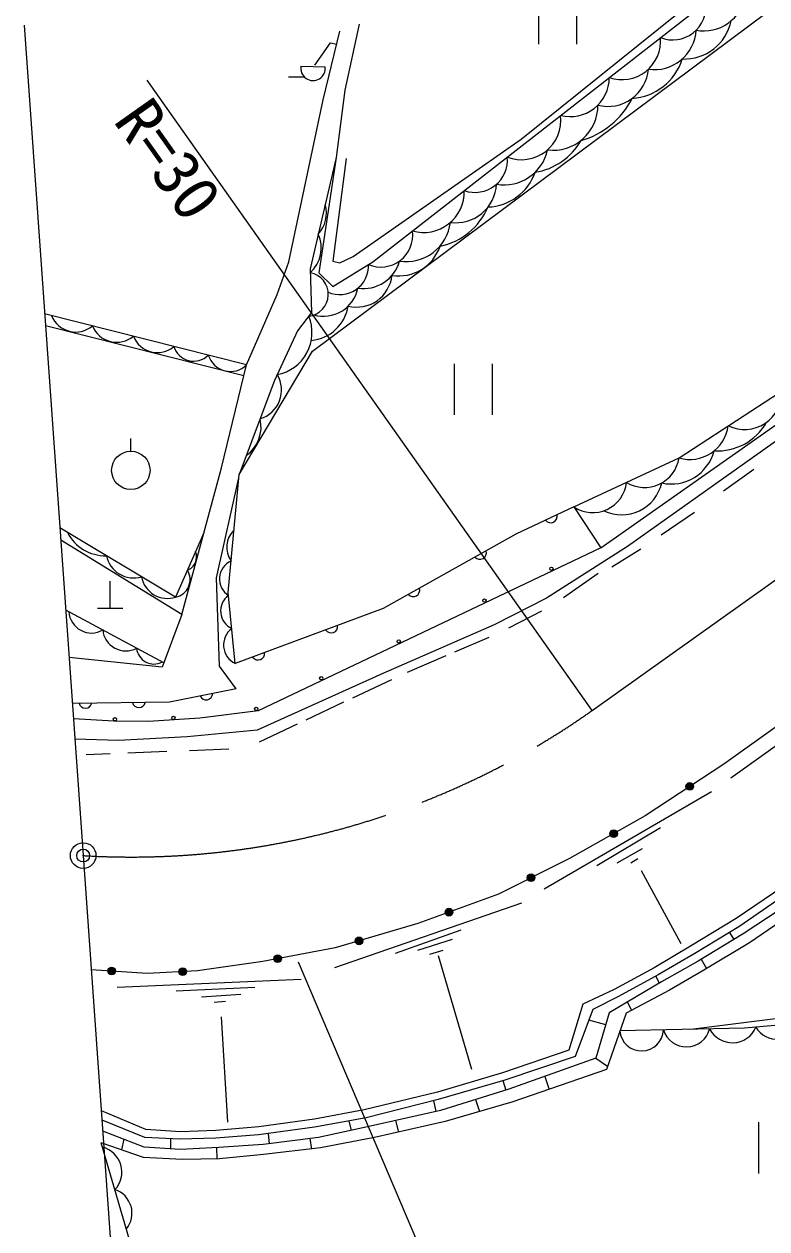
# Model space of a CAD drawing. Units: millimetres, scale not verified. Extents: x 40000 to 680000, y 20000 to 380000.
# Drawn here: x 75183 to 104183, y 242937 to 289979 of the extents above; entities that cross this region are included whole.
import ezdxf
from ezdxf.enums import TextEntityAlignment as Align

# ---------------------------------------------------------------- set-up
doc = ezdxf.new("R2010")
doc.units = ezdxf.units.MM
doc.header["$LTSCALE"] = 1000
doc.header["$PDMODE"] = 32
doc.header["$PDSIZE"] = 500
doc.linetypes.add('CHAIN', pattern=[18.5, 12, -1.5, 3.5, -1.5])
for name, color, linetype, lineweight in [('M-BGD', 7, 'Continuous', 13), ('M-BMK', 2, 'CHAIN', 13), ('M-BMK-SRVR', 3, 'Continuous', 13), ('M-STR-HTXT', 7, 'Continuous', 13), ('M-STR-STRC', 7, 'Continuous', 13)]:
    doc.layers.add(name, color=color, linetype=linetype, lineweight=lineweight)
doc.layers.add('M-OTRS', color=6, linetype='Continuous')
doc.styles.add('ＭＳ ゴシック', font='')
doc.styles.get('ＭＳ ゴシック').set_extended_font_data('MS Gothic')

msp = doc.modelspace()

# ---------------------------------------------------------------- hatches: boundary and pattern name
at = {"layer": 'M-BGD'}
for points in [[(101319, 260246, -0.41421), (101204, 260067, -0.41421), (101026, 260182, -0.41421), (101140, 260360, -0.41421)], [(98348, 258405, -1), (98055, 258341, -0.41421), (98170, 258520, -0.41421)], [(95120, 256679, -1), (94827, 256615, -0.41421), (94942, 256793, -0.41421)], [(91917, 255336, -0.41421), (91802, 255157, -0.41421), (91624, 255272, -0.41421), (91738, 255450, -0.41421)], [(88409, 254216, -0.41421), (88294, 254038, -0.41421), (88116, 254152, -0.41421), (88230, 254331, -0.41421)], [(85230, 253517, -1), (84937, 253453, -0.41421), (85052, 253631, -0.41421)], [(78750, 253035, -1), (78457, 252971, -0.41421), (78571, 253150, -0.41421)], [(81524, 253014, -0.41421), (81410, 252835, -0.41421), (81231, 252950, -0.41421), (81346, 253128, -0.41421)]]:
    msp.add_hatch(color=256, dxfattribs=at).paths.add_polyline_path(points)

# ---------------------------------------------------------------- linework, layer by layer
for p, q in [((94589, 285486), (107277, 295696)), ((88792, 280693), (107612, 295363)), ((86438, 277207), (108336, 293540)), ((95267, 291199), (95267, 289199)), ((96767, 289199), (96767, 291199)), ((88265, 289977), (87705, 287397)), ((86865, 287022), (87508, 289703)), ((86537, 288373), (87140, 289253)), ((87140, 289253), (87386, 289195)), ((85499, 287924), (86123, 287916)), ((85989, 288341), (86940, 288313)), ((85512, 280692), (86865, 287022)), ((87705, 287397), (87368, 284776)), ((88032, 280906), (94589, 285486)), ((87368, 284776), (86350, 280429)), ((87368, 284776), (86689, 280273)), ((87761, 284736), (87238, 280726)), ((87509, 280660), (88032, 280906)), ((97694, 269536), (114040, 281025)), ((85063, 279416), (85512, 280692)), ((86350, 280429), (86406, 278719)), ((87236, 279740), (88792, 280693)), ((87238, 280726), (87509, 280660)), ((86689, 280273), (87236, 279740)), ((112639, 279458), (98736, 269581)), ((100752, 273039), (110973, 279705)), ((83870, 276674), (85063, 279416)), ((83870, 276674), (75985, 278666)), ((86406, 278719), (85859, 277998)), ((83765, 276244), (76018, 278201)), ((85859, 277998), (84960, 276066)), ((83578, 272391), (86438, 277207)), ((82889, 272650), (83870, 276674)), ((91967, 276720), (91967, 274720)), ((93467, 274720), (93467, 276720)), ((84960, 276066), (83578, 272391)), ((79350, 273303), (79350, 273803)), ((96648, 271132), (100752, 273039)), ((81340, 266924), (82889, 272650)), ((83152, 267780), (83578, 272391)), ((102487, 271759), (103667, 272603)), ((82696, 268360), (83566, 272268)), ((96648, 271132), (94377, 270060)), ((96648, 271132), (97694, 269536)), ((100054, 270039), (101356, 270917)), ((115779, 270576), (102499, 261086)), ((81096, 267606), (76580, 270308)), ((82204, 270117), (81096, 267606)), ((94377, 270060), (89203, 267158)), ((81340, 266924), (76614, 269830)), ((98736, 269581), (95581, 267562)), ((97694, 269536), (84323, 263171)), ((98124, 268786), (99256, 269497)), ((78542, 267168), (78542, 268233)), ((82812, 264911), (82696, 268360)), ((96237, 267592), (97597, 268543)), ((83420, 265013), (83152, 267780)), ((95581, 267562), (93533, 266519)), ((80632, 265039), (76808, 267102)), ((78050, 267168), (79034, 267168)), ((81340, 266924), (80569, 264871)), ((89203, 267158), (83420, 265013)), ((94106, 266408), (95396, 267071)), ((93533, 266519), (89186, 264626)), ((92003, 265472), (93335, 266044)), ((90153, 264677), (91667, 265328)), ((80569, 264871), (76939, 265253)), ((83457, 264028), (82812, 264911)), ((102779, 260548), (109189, 265135)), ((89186, 264626), (84279, 262411)), ((88022, 263678), (89536, 264395)), ((83457, 264028), (80863, 263510)), ((80863, 263510), (77067, 263457)), ((86199, 262815), (87671, 263512)), ((84323, 263171), (82043, 262874)), ((78688, 262762), (77110, 262856)), ((80043, 262752), (78688, 262762)), ((82043, 262874), (80043, 262752)), ((84376, 261952), (85863, 262656)), ((78868, 262005), (77166, 262063)), ((81546, 262145), (78868, 262005)), ((84279, 262411), (81546, 262145)), ((79231, 261524), (80759, 261586)), ((81643, 261622), (83171, 261683)), ((77600, 261459), (78544, 261497)), ((102499, 261086), (99429, 259067)), ((95485, 256219), (102018, 260018)), ((99429, 259067), (96477, 257399)), ((97546, 257130), (100027, 258616)), ((96477, 257399), (93701, 256011)), ((98331, 257228), (99326, 257789)), ((98864, 257228), (99144, 257397)), ((99270, 256934), (100827, 254074)), ((93701, 256011), (90561, 254861)), ((104809, 256295), (102979, 255051)), ((105187, 256175), (103085, 254725)), ((105525, 255956), (103259, 254461)), ((87314, 253138), (94611, 255662)), ((105901, 255751), (103498, 254110)), ((102979, 255051), (101199, 253972)), ((90561, 254861), (87322, 253908)), ((89683, 253697), (92244, 254612)), ((103085, 254725), (101374, 253687)), ((102724, 254505), (102889, 254238)), ((90561, 253815), (91907, 254245)), ((103259, 254461), (101493, 253396)), ((103498, 254110), (101655, 253002)), ((87322, 253908), (84504, 253375)), ((91021, 253670), (91540, 253816)), ((91347, 253612), (92653, 249177)), ((101199, 253972), (99783, 253130)), ((101374, 253687), (99944, 252855)), ((84504, 253375), (81953, 253010)), ((99783, 253130), (98217, 252289)), ((101493, 253396), (100063, 252583)), ((101622, 253474), (101826, 253105)), ((79990, 252912), (77807, 253057)), ((78818, 252377), (85996, 252686)), ((81953, 253010), (79990, 252912)), ((99944, 252855), (98384, 252014)), ((99841, 252799), (99975, 252531)), ((101655, 253002), (100379, 252259)), ((81126, 252236), (84196, 252376)), ((98217, 252289), (97002, 251710)), ((100063, 252583), (98030, 251377)), ((100379, 252259), (98682, 251362)), ((82105, 252002), (83642, 252104)), ((82609, 251794), (83041, 251824)), ((97002, 251710), (96447, 249911)), ((98384, 252014), (97383, 251500)), ((98897, 251476), (98741, 251799)), ((82883, 251214), (83129, 247106)), ((97383, 251500), (96692, 249668)), ((98030, 251377), (97507, 249601)), ((98682, 251362), (97917, 249163)), ((108038, 251588), (101215, 250727)), ((108602, 251237), (103312, 250770)), ((97890, 250902), (97225, 251082)), ((103312, 250770), (98441, 250670)), ((96447, 249911), (93854, 249027)), ((96692, 249668), (93957, 248749)), ((97507, 249601), (94114, 248389)), ((97507, 249601), (97960, 249286)), ((93854, 249027), (91325, 248270)), ((97917, 249163), (94258, 247892)), ((95514, 248889), (95680, 248386)), ((93957, 248749), (91350, 247991)), ((94114, 248389), (91441, 247566)), ((93877, 248725), (93985, 248349)), ((91325, 248270), (88456, 247588)), ((91350, 247991), (88532, 247276)), ((91168, 247945), (91264, 247526)), ((92807, 247986), (92968, 247522)), ((79941, 246812), (78200, 247541)), ((88456, 247588), (86521, 247223)), ((91441, 247566), (88711, 246944)), ((94258, 247892), (91622, 247135)), ((79895, 246505), (78225, 247186)), ((86521, 247223), (84353, 246924)), ((88532, 247276), (86527, 246912)), ((87865, 247155), (87949, 246780)), ((91622, 247135), (88860, 246504)), ((89687, 247167), (89801, 246719)), ((103855, 247100), (103855, 245100)), ((79870, 246131), (78256, 246750)), ((81287, 246728), (79941, 246812)), ((82670, 246784), (81287, 246728)), ((84353, 246924), (82670, 246784)), ((84340, 246604), (82671, 246477)), ((86527, 246912), (84340, 246604)), ((84713, 246656), (84756, 246264)), ((88711, 246944), (86674, 246505)), ((79850, 245724), (78198, 246295)), ((81340, 235534), (78198, 246295)), ((79078, 246435), (78985, 246023)), ((81290, 246038), (79870, 246131)), ((81269, 246435), (79895, 246505)), ((80896, 246454), (80898, 246064)), ((82671, 246477), (81269, 246435)), ((82776, 246113), (81290, 246038)), ((82699, 246109), (82707, 245666)), ((84515, 246234), (82776, 246113)), ((86674, 246505), (84515, 246234)), ((86757, 246098), (84533, 245836)), ((86332, 246462), (86401, 246056)), ((88860, 246504), (86757, 246098)), ((81355, 245649), (79850, 245724)), ((82813, 245668), (81355, 245649)), ((84533, 245836), (82813, 245668))]:
    msp.add_line(p, q, dxfattribs=at)
for centre, radius in [((79350, 272553), 750), ((95771, 268714), 64.7), ((93154, 267469), 64.7), ((89807, 265876), 64.7), ((86783, 264436), 64.7), ((84245, 263242), 64.7), ((78729, 262838), 64.7), ((81012, 262890), 64.7), ((101172, 260214), 150), ((98202, 258373), 150), ((94974, 256647), 150), ((91770, 255304), 150), ((88262, 254184), 150), ((85084, 253485), 150), ((78603, 253003), 150), ((81378, 252982), 150)]:
    msp.add_circle(centre, radius, dxfattribs=at)
for centre, radius, start, end in [((100504, 290661), 1300, 248.5265, 7.346), ((101713, 291362), 1650, 259.7638, 350.6362), ((100953, 290487), 1872, 267.6946, 348.3875), ((98520, 289325), 1514, 251.0508, 4.8217), ((99793, 289832), 1630, 261.6054, 356.7151), ((98769, 289282), 2211, 273.8987, 342.4703), ((86462, 288257), 481, 169.8658, 6.7975), ((97982, 288344), 1577, 255.425, 355.4638), ((96502, 287893), 1527, 255.8871, 359.9854), ((96068, 288510), 3191, 285.5974, 333.2971), ((95837, 286804), 1748, 262.8422, 0.4696), ((94602, 286224), 1539, 248.8259, 7.0465), ((94726, 286696), 2536, 279.2755, 330.2155), ((92788, 284672), 1264, 250.5494, 5.3231), ((93925, 285435), 1734, 260.1413, 347.8107), ((93226, 284860), 2022, 271.9723, 340.7392), ((92038, 283817), 1593, 262.3242, 356.7713), ((90776, 283434), 1591, 254.2536, 1.6189), ((85829, 282582), 1158, 316.351, 17.2787), ((90927, 283831), 2567, 281.133, 337.2897), ((89114, 281736), 1242, 246.9958, 7.7353), ((90111, 282431), 1724, 260.9215, 353.5757), ((85471, 281241), 1313, 312.3506, 24.343), ((89813, 281843), 1696, 260.8763, 341.7248), ((87513, 280537), 1118, 245.7908, 2.896), ((88428, 281116), 1464, 261.6755, 344.6213), ((86202, 279427), 857, 276.3877, 79.6971), ((88169, 280311), 1382, 256.0713, 354.0956), ((86865, 279950), 1380, 254.3595, 348.2065), ((86253, 279226), 1603, 275.0933, 350.7955), ((77200, 278981), 1024, 201.9602, 309.6825), ((84754, 277936), 1670, 280.7768, 22.5077), ((78802, 278578), 1023, 202.0564, 309.5863), ((80383, 278151), 998, 201.2387, 310.404), ((81804, 277625), 808, 196.8457, 314.797), ((83237, 277319), 904, 197.2078, 314.4349), ((84064, 275691), 1171, 286.4803, 31.1108), ((103310, 275610), 1461, 244.3301, 1.8997), ((83080, 274248), 1355, 305.1039, 13.68), ((101169, 274503), 1522, 254.125, 352.1049), ((102242, 275533), 2221, 266.8732, 330.2226), ((99407, 273249), 1361, 238.7189, 351.1058), ((100451, 273748), 1725, 257.4581, 345.4857), ((97387, 272228), 1322, 236.0064, 353.8182), ((98514, 272427), 1605, 244.4329, 346.9014), ((78354, 270878), 1657, 206.7767, 271.4275), ((84002, 269556), 910, 133.3726, 216.088), ((79458, 269440), 1085, 191.565, 286.6393), ((81360, 269177), 558, 290.8137, 21.577), ((80967, 268289), 696, 280.7082, 31.6825), ((83581, 268316), 770, 114.0571, 237.1736), ((80775, 268576), 1021, 189.9094, 288.2948), ((83607, 267062), 752, 126.1501, 244.8926), ((77808, 267079), 875, 182.9627, 300.3671), ((79158, 266417), 912, 185.9123, 297.4175), ((83777, 265737), 808, 127.2471, 243.7956), ((80248, 265664), 672, 184.758, 298.5718), ((101041, 250979), 936, 197.0337, 345.3239), ((102835, 251206), 1002, 207.5667, 336.6924), ((104566, 251286), 941, 210.4897, 339.6071), ((99293, 250738), 854, 184.5624, 357.7953), ((77999, 245154), 1002, 316.9518, 75.5972), ((78424, 243549), 972, 320.9295, 71.6195)]:
    msp.add_arc(centre, radius, start, end, dxfattribs=at)
at = {"layer": 'M-BGD', "lineweight": 25}
for centre, start, end in [((95742, 270767), 217.9581, 12.5973), ((92974, 269338), 221.9717, 16.611), ((90375, 267879), 221.9717, 16.611), ((87171, 266464), 213.0307, 7.6699), ((84319, 265406), 213.0307, 7.6699), ((77576, 263520), 193.4798, 348.119), ((79661, 263549), 193.4798, 348.119), ((82289, 263852), 203.9903, 358.6295)]:
    msp.add_arc(centre, 256, start, end, dxfattribs=at)
at = {"layer": 'M-BMK'}
msp.add_line((97367, 263184), (134992, 289982), dxfattribs=at)
msp.add_arc((79364, 288618), 31161, 266.5518, 305.2914, dxfattribs=at)
at = {"layer": 'M-BMK-SRVR'}
for p, q in [((75183, 289943), (77490, 257514)), ((77490, 257514), (79599, 227871))]:
    msp.add_line(p, q, dxfattribs=at)
msp.add_circle((77490, 257514), 500, dxfattribs=at)
msp.add_point((77490, 257514), dxfattribs=at)
at = {"layer": 'M-OTRS'}
msp.add_point((77490, 257514), dxfattribs=at)
at = {"layer": 'M-STR-HTXT'}
msp.add_line((97367, 263184), (79984, 287785), dxfattribs=at)
at = {"layer": 'M-STR-STRC'}
msp.add_line((85887, 253371), (92887, 236892), dxfattribs=at)

# ---------------------------------------------------------------- texts
at = {"layer": 'M-STR-HTXT', "style": 'ＭＳ ゴシック'}
msp.add_text('R=30', height=1833, rotation=305.245, dxfattribs=at).set_placement((79621, 283852), align=Align.BOTTOM_CENTER)

doc.saveas('drawing.dxf')
